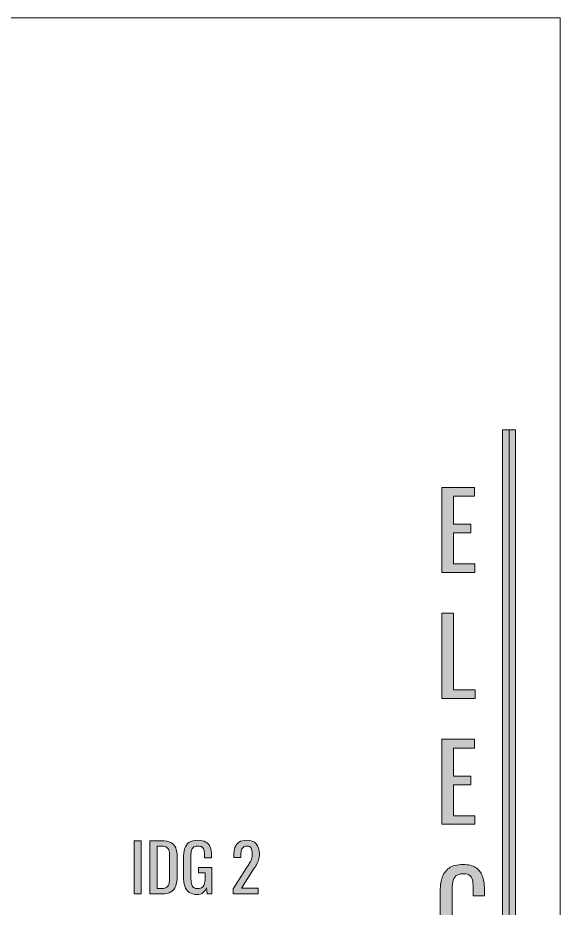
# Model space of a CAD drawing. Header units: inches. Extents: x 290.3 to 322.7, y 391.4 to 401.6.
# Drawn here: x 318.61 to 322.75, y 394.82 to 401.6 of the extents above; entities that cross this region are included whole.
import ezdxf

# ---------------------------------------------------------------- set-up
doc = ezdxf.new("R2010")
doc.units = ezdxf.units.IN
doc.header["$MEASUREMENT"] = 0
for name, color, linetype in [('Elec_Holes v6_0', 7, 'Continuous'), ('LINES', 7, 'Continuous'), ('TEXT', 7, 'Continuous')]:
    doc.layers.add(name, color=color, linetype=linetype)

# ---------------------------------------------------------------- blocks, each defined once
blk = doc.blocks.new('block 61')
at = {"layer": 'Elec_Holes v6_0', "lineweight": 0}
blk.add_lwpolyline([(322.75, 401.6), (322.75, 391.4)], dxfattribs=at)
blk = doc.blocks.new('block 63')
at = {"layer": 'Elec_Holes v6_0', "lineweight": 0}
blk.add_lwpolyline([(290.25, 401.6), (322.75, 401.6)], dxfattribs=at)
blk = doc.blocks.new('block 257')
at = {"layer": 'LINES'}
h = blk.add_hatch(color=7, dxfattribs=at)
h.dxf.hatch_style = 2
h.paths.add_polyline_path([(322.4102, 394.3037), (322.3105, 394.3037), (322.3105, 398.4614), (322.4102, 398.4614)])
at = {"layer": 'LINES', "lineweight": 0}
for points in [[(322.4102, 394.3037), (322.3105, 394.3037), (322.3105, 398.4614), (322.4102, 398.4614), (322.4102, 394.3037)], [(322.36, 398.4616), (322.36, 394.3037)]]:
    blk.add_lwpolyline(points, dxfattribs=at)
blk = doc.blocks.new('block 274')
at = {"layer": 'TEXT'}
h = blk.add_hatch(color=7, dxfattribs=at)
h.dxf.hatch_style = 2
h.paths.add_polyline_path([(319.501, 394.9238), (319.501, 395.3291), (319.5557, 395.3291), (319.5557, 394.9238)])
h = blk.add_hatch(color=7, dxfattribs=at)
h.dxf.hatch_style = 2
edge = h.paths.add_edge_path()
edge.add_spline(control_points=[(319.6221, 394.9238), (319.6221, 394.9238), (319.6221, 395.3291), (319.6221, 395.3291), (319.6221, 395.3291), (319.71, 395.3291), (319.71, 395.3291), (319.7393, 395.3291), (319.7637, 395.3242), (319.7812, 395.3154), (319.7979, 395.3057), (319.8105, 395.292), (319.8184, 395.2744), (319.8262, 395.2559), (319.8291, 395.2324), (319.8291, 395.2061), (319.8291, 395.2061), (319.8291, 395.0566), (319.8291, 395.0566), (319.8291, 395.0283), (319.8262, 395.0039), (319.8184, 394.9844), (319.8105, 394.9648), (319.7988, 394.9492), (319.7822, 394.9395), (319.7646, 394.9287), (319.7422, 394.9238), (319.7139, 394.9238), (319.7139, 394.9238), (319.6221, 394.9238), (319.6221, 394.9238)], knot_values=[0, 0, 0, 0, 1, 1, 1, 2, 2, 2, 3, 3, 3, 4, 4, 4, 5, 5, 5, 6, 6, 6, 7, 7, 7, 8, 8, 8, 9, 9, 9, 10, 10, 10, 10], degree=3, periodic=0)
edge = h.paths.add_edge_path()
edge.add_spline(control_points=[(319.6777, 394.9648), (319.6777, 394.9648), (319.71, 394.9648), (319.71, 394.9648), (319.7305, 394.9648), (319.7451, 394.9688), (319.7539, 394.9766), (319.7627, 394.9844), (319.7676, 394.9961), (319.7695, 395.0117), (319.7715, 395.0273), (319.7725, 395.0449), (319.7725, 395.0674), (319.7725, 395.0674), (319.7725, 395.1982), (319.7725, 395.1982), (319.7725, 395.2197), (319.7715, 395.2363), (319.7686, 395.25), (319.7656, 395.2627), (319.7598, 395.2725), (319.751, 395.2783), (319.7422, 395.2842), (319.7275, 395.2871), (319.709, 395.2871), (319.709, 395.2871), (319.6777, 395.2871), (319.6777, 395.2871), (319.6777, 395.2871), (319.6777, 394.9648), (319.6777, 394.9648)], knot_values=[0, 0, 0, 0, 1, 1, 1, 2, 2, 2, 3, 3, 3, 4, 4, 4, 5, 5, 5, 6, 6, 6, 7, 7, 7, 8, 8, 8, 9, 9, 9, 10, 10, 10, 10], degree=3, periodic=0)
h = blk.add_hatch(color=7, dxfattribs=at)
h.dxf.hatch_style = 2
edge = h.paths.add_edge_path()
edge.add_spline(control_points=[(319.9814, 394.9189), (319.9561, 394.9189), (319.9365, 394.9248), (319.9209, 394.9355), (319.9062, 394.9463), (319.8945, 394.9619), (319.8877, 394.9824), (319.8809, 395.0029), (319.8779, 395.0283), (319.8779, 395.0566), (319.8779, 395.0566), (319.8779, 395.1924), (319.8779, 395.1924), (319.8779, 395.2227), (319.8809, 395.2471), (319.8867, 395.2686), (319.8936, 395.2891), (319.9043, 395.3047), (319.9199, 395.3164), (319.9355, 395.3271), (319.958, 395.333), (319.9863, 395.333), (320.0117, 395.333), (320.0322, 395.3281), (320.0479, 395.3193), (320.0635, 395.3115), (320.0742, 395.2979), (320.0811, 395.2812), (320.0879, 395.2637), (320.0918, 395.2412), (320.0918, 395.2148), (320.0918, 395.2148), (320.0918, 395.1992), (320.0918, 395.1992), (320.0918, 395.1992), (320.0391, 395.1992), (320.0391, 395.1992), (320.0391, 395.1992), (320.0391, 395.2119), (320.0391, 395.2119), (320.0391, 395.2295), (320.0371, 395.2441), (320.0352, 395.2549), (320.0332, 395.2666), (320.0283, 395.2744), (320.0215, 395.2803), (320.0137, 395.2861), (320.0029, 395.2881), (319.9873, 395.2881), (319.9707, 395.2881), (319.959, 395.2852), (319.9512, 395.2773), (319.9434, 395.2695), (319.9385, 395.2588), (319.9365, 395.2461), (319.9355, 395.2324), (319.9346, 395.2178), (319.9346, 395.2012), (319.9346, 395.2012), (319.9346, 395.0508), (319.9346, 395.0508), (319.9346, 395.0312), (319.9355, 395.0156), (319.9385, 395.0029), (319.9414, 394.9893), (319.9463, 394.9795), (319.9551, 394.9736), (319.9629, 394.9668), (319.9736, 394.9639), (319.9883, 394.9639), (320.0039, 394.9639), (320.0146, 394.9678), (320.0225, 394.9746), (320.0303, 394.9814), (320.0361, 394.9922), (320.0391, 395.0059), (320.042, 395.0195), (320.0439, 395.0361), (320.0439, 395.0566), (320.0439, 395.0566), (320.0439, 395.085), (320.0439, 395.085), (320.0439, 395.085), (319.9922, 395.085), (319.9922, 395.085), (319.9922, 395.085), (319.9922, 395.125), (319.9922, 395.125), (319.9922, 395.125), (320.0947, 395.125), (320.0947, 395.125), (320.0947, 395.125), (320.0947, 394.9238), (320.0947, 394.9238), (320.0947, 394.9238), (320.0596, 394.9238), (320.0596, 394.9238), (320.0596, 394.9238), (320.0537, 394.9707), (320.0537, 394.9707), (320.0488, 394.9561), (320.04, 394.9434), (320.0283, 394.9336), (320.0176, 394.9238), (320.002, 394.9189), (319.9814, 394.9189)], knot_values=[0, 0, 0, 0, 1, 1, 1, 2, 2, 2, 3, 3, 3, 4, 4, 4, 5, 5, 5, 6, 6, 6, 7, 7, 7, 8, 8, 8, 9, 9, 9, 10, 10, 10, 11, 11, 11, 12, 12, 12, 13, 13, 13, 14, 14, 14, 15, 15, 15, 16, 16, 16, 17, 17, 17, 18, 18, 18, 19, 19, 19, 20, 20, 20, 21, 21, 21, 22, 22, 22, 23, 23, 23, 24, 24, 24, 25, 25, 25, 26, 26, 26, 27, 27, 27, 28, 28, 28, 29, 29, 29, 30, 30, 30, 31, 31, 31, 32, 32, 32, 33, 33, 33, 34, 34, 34, 35, 35, 35, 35], degree=3, periodic=0)
h = blk.add_hatch(color=7, dxfattribs=at)
h.dxf.hatch_style = 2
edge = h.paths.add_edge_path()
edge.add_spline(control_points=[(320.2559, 394.9238), (320.2559, 394.9238), (320.2559, 394.9619), (320.2559, 394.9619), (320.2559, 394.9619), (320.3594, 395.123), (320.3594, 395.123), (320.3672, 395.1348), (320.374, 395.1455), (320.3799, 395.1562), (320.3867, 395.166), (320.3926, 395.1777), (320.3965, 395.1885), (320.4004, 395.2002), (320.4023, 395.2139), (320.4023, 395.2285), (320.4023, 395.2471), (320.3994, 395.2617), (320.3936, 395.2725), (320.3877, 395.2832), (320.377, 395.2881), (320.3623, 395.2881), (320.3496, 395.2881), (320.3398, 395.2852), (320.333, 395.2783), (320.3252, 395.2715), (320.3203, 395.2617), (320.3184, 395.251), (320.3154, 395.2393), (320.3145, 395.2275), (320.3145, 395.2139), (320.3145, 395.2139), (320.3145, 395.2002), (320.3145, 395.2002), (320.3145, 395.2002), (320.2607, 395.2002), (320.2607, 395.2002), (320.2607, 395.2002), (320.2607, 395.2148), (320.2607, 395.2148), (320.2607, 395.2393), (320.2637, 395.2598), (320.2705, 395.2773), (320.2764, 395.2949), (320.2871, 395.3086), (320.3018, 395.3184), (320.3164, 395.3281), (320.3359, 395.333), (320.3594, 395.333), (320.3926, 395.333), (320.417, 395.3232), (320.4326, 395.3047), (320.4482, 395.2861), (320.457, 395.2607), (320.457, 395.2285), (320.457, 395.2109), (320.4541, 395.1953), (320.4502, 395.1826), (320.4463, 395.1699), (320.4404, 395.1572), (320.4346, 395.1465), (320.4277, 395.1348), (320.4199, 395.123), (320.4121, 395.1113), (320.4121, 395.1113), (320.3193, 394.9688), (320.3193, 394.9688), (320.3193, 394.9688), (320.4473, 394.9688), (320.4473, 394.9688), (320.4473, 394.9688), (320.4473, 394.9238), (320.4473, 394.9238), (320.4473, 394.9238), (320.2559, 394.9238), (320.2559, 394.9238)], knot_values=[0, 0, 0, 0, 1, 1, 1, 2, 2, 2, 3, 3, 3, 4, 4, 4, 5, 5, 5, 6, 6, 6, 7, 7, 7, 8, 8, 8, 9, 9, 9, 10, 10, 10, 11, 11, 11, 12, 12, 12, 13, 13, 13, 14, 14, 14, 15, 15, 15, 16, 16, 16, 17, 17, 17, 18, 18, 18, 19, 19, 19, 20, 20, 20, 21, 21, 21, 22, 22, 22, 23, 23, 23, 24, 24, 24, 25, 25, 25, 25], degree=3, periodic=0)
at = {"layer": 'TEXT', "lineweight": 0}
blk.add_lwpolyline([(319.501, 394.9238), (319.501, 395.3291), (319.5557, 395.3291), (319.5557, 394.9238), (319.501, 394.9238)], dxfattribs=at)
for points, knots in [([(319.6221, 394.9238), (319.6221, 394.9238), (319.6221, 395.3291), (319.6221, 395.3291), (319.6221, 395.3291), (319.71, 395.3291), (319.71, 395.3291), (319.7393, 395.3291), (319.7637, 395.3242), (319.7812, 395.3154), (319.7979, 395.3057), (319.8105, 395.292), (319.8184, 395.2744), (319.8262, 395.2559), (319.8291, 395.2324), (319.8291, 395.2061), (319.8291, 395.2061), (319.8291, 395.0566), (319.8291, 395.0566), (319.8291, 395.0283), (319.8262, 395.0039), (319.8184, 394.9844), (319.8105, 394.9648), (319.7988, 394.9492), (319.7822, 394.9395), (319.7646, 394.9287), (319.7422, 394.9238), (319.7139, 394.9238), (319.7139, 394.9238), (319.6221, 394.9238), (319.6221, 394.9238)], [0, 0, 0, 0, 1, 1, 1, 2, 2, 2, 3, 3, 3, 4, 4, 4, 5, 5, 5, 6, 6, 6, 7, 7, 7, 8, 8, 8, 9, 9, 9, 10, 10, 10, 10]), ([(319.9814, 394.9189), (319.9561, 394.9189), (319.9365, 394.9248), (319.9209, 394.9355), (319.9062, 394.9463), (319.8945, 394.9619), (319.8877, 394.9824), (319.8809, 395.0029), (319.8779, 395.0283), (319.8779, 395.0566), (319.8779, 395.0566), (319.8779, 395.1924), (319.8779, 395.1924), (319.8779, 395.2227), (319.8809, 395.2471), (319.8867, 395.2686), (319.8936, 395.2891), (319.9043, 395.3047), (319.9199, 395.3164), (319.9355, 395.3271), (319.958, 395.333), (319.9863, 395.333), (320.0117, 395.333), (320.0322, 395.3281), (320.0479, 395.3193), (320.0635, 395.3115), (320.0742, 395.2979), (320.0811, 395.2812), (320.0879, 395.2637), (320.0918, 395.2412), (320.0918, 395.2148), (320.0918, 395.2148), (320.0918, 395.1992), (320.0918, 395.1992), (320.0918, 395.1992), (320.0391, 395.1992), (320.0391, 395.1992), (320.0391, 395.1992), (320.0391, 395.2119), (320.0391, 395.2119), (320.0391, 395.2295), (320.0371, 395.2441), (320.0352, 395.2549), (320.0332, 395.2666), (320.0283, 395.2744), (320.0215, 395.2803), (320.0137, 395.2861), (320.0029, 395.2881), (319.9873, 395.2881), (319.9707, 395.2881), (319.959, 395.2852), (319.9512, 395.2773), (319.9434, 395.2695), (319.9385, 395.2588), (319.9365, 395.2461), (319.9355, 395.2324), (319.9346, 395.2178), (319.9346, 395.2012), (319.9346, 395.2012), (319.9346, 395.0508), (319.9346, 395.0508), (319.9346, 395.0312), (319.9355, 395.0156), (319.9385, 395.0029), (319.9414, 394.9893), (319.9463, 394.9795), (319.9551, 394.9736), (319.9629, 394.9668), (319.9736, 394.9639), (319.9883, 394.9639), (320.0039, 394.9639), (320.0146, 394.9678), (320.0225, 394.9746), (320.0303, 394.9814), (320.0361, 394.9922), (320.0391, 395.0059), (320.042, 395.0195), (320.0439, 395.0361), (320.0439, 395.0566), (320.0439, 395.0566), (320.0439, 395.085), (320.0439, 395.085), (320.0439, 395.085), (319.9922, 395.085), (319.9922, 395.085), (319.9922, 395.085), (319.9922, 395.125), (319.9922, 395.125), (319.9922, 395.125), (320.0947, 395.125), (320.0947, 395.125), (320.0947, 395.125), (320.0947, 394.9238), (320.0947, 394.9238), (320.0947, 394.9238), (320.0596, 394.9238), (320.0596, 394.9238), (320.0596, 394.9238), (320.0537, 394.9707), (320.0537, 394.9707), (320.0488, 394.9561), (320.04, 394.9434), (320.0283, 394.9336), (320.0176, 394.9238), (320.002, 394.9189), (319.9814, 394.9189)], [0, 0, 0, 0, 1, 1, 1, 2, 2, 2, 3, 3, 3, 4, 4, 4, 5, 5, 5, 6, 6, 6, 7, 7, 7, 8, 8, 8, 9, 9, 9, 10, 10, 10, 11, 11, 11, 12, 12, 12, 13, 13, 13, 14, 14, 14, 15, 15, 15, 16, 16, 16, 17, 17, 17, 18, 18, 18, 19, 19, 19, 20, 20, 20, 21, 21, 21, 22, 22, 22, 23, 23, 23, 24, 24, 24, 25, 25, 25, 26, 26, 26, 27, 27, 27, 28, 28, 28, 29, 29, 29, 30, 30, 30, 31, 31, 31, 32, 32, 32, 33, 33, 33, 34, 34, 34, 35, 35, 35, 35]), ([(320.2559, 394.9238), (320.2559, 394.9238), (320.2559, 394.9619), (320.2559, 394.9619), (320.2559, 394.9619), (320.3594, 395.123), (320.3594, 395.123), (320.3672, 395.1348), (320.374, 395.1455), (320.3799, 395.1562), (320.3867, 395.166), (320.3926, 395.1777), (320.3965, 395.1885), (320.4004, 395.2002), (320.4023, 395.2139), (320.4023, 395.2285), (320.4023, 395.2471), (320.3994, 395.2617), (320.3936, 395.2725), (320.3877, 395.2832), (320.377, 395.2881), (320.3623, 395.2881), (320.3496, 395.2881), (320.3398, 395.2852), (320.333, 395.2783), (320.3252, 395.2715), (320.3203, 395.2617), (320.3184, 395.251), (320.3154, 395.2393), (320.3145, 395.2275), (320.3145, 395.2139), (320.3145, 395.2139), (320.3145, 395.2002), (320.3145, 395.2002), (320.3145, 395.2002), (320.2607, 395.2002), (320.2607, 395.2002), (320.2607, 395.2002), (320.2607, 395.2148), (320.2607, 395.2148), (320.2607, 395.2393), (320.2637, 395.2598), (320.2705, 395.2773), (320.2764, 395.2949), (320.2871, 395.3086), (320.3018, 395.3184), (320.3164, 395.3281), (320.3359, 395.333), (320.3594, 395.333), (320.3926, 395.333), (320.417, 395.3232), (320.4326, 395.3047), (320.4482, 395.2861), (320.457, 395.2607), (320.457, 395.2285), (320.457, 395.2109), (320.4541, 395.1953), (320.4502, 395.1826), (320.4463, 395.1699), (320.4404, 395.1572), (320.4346, 395.1465), (320.4277, 395.1348), (320.4199, 395.123), (320.4121, 395.1113), (320.4121, 395.1113), (320.3193, 394.9688), (320.3193, 394.9688), (320.3193, 394.9688), (320.4473, 394.9688), (320.4473, 394.9688), (320.4473, 394.9688), (320.4473, 394.9238), (320.4473, 394.9238), (320.4473, 394.9238), (320.2559, 394.9238), (320.2559, 394.9238)], [0, 0, 0, 0, 1, 1, 1, 2, 2, 2, 3, 3, 3, 4, 4, 4, 5, 5, 5, 6, 6, 6, 7, 7, 7, 8, 8, 8, 9, 9, 9, 10, 10, 10, 11, 11, 11, 12, 12, 12, 13, 13, 13, 14, 14, 14, 15, 15, 15, 16, 16, 16, 17, 17, 17, 18, 18, 18, 19, 19, 19, 20, 20, 20, 21, 21, 21, 22, 22, 22, 23, 23, 23, 24, 24, 24, 25, 25, 25, 25]), ([(319.6777, 394.9648), (319.6777, 394.9648), (319.71, 394.9648), (319.71, 394.9648), (319.7305, 394.9648), (319.7451, 394.9688), (319.7539, 394.9766), (319.7627, 394.9844), (319.7676, 394.9961), (319.7695, 395.0117), (319.7715, 395.0273), (319.7725, 395.0449), (319.7725, 395.0674), (319.7725, 395.0674), (319.7725, 395.1982), (319.7725, 395.1982), (319.7725, 395.2197), (319.7715, 395.2363), (319.7686, 395.25), (319.7656, 395.2627), (319.7598, 395.2725), (319.751, 395.2783), (319.7422, 395.2842), (319.7275, 395.2871), (319.709, 395.2871), (319.709, 395.2871), (319.6777, 395.2871), (319.6777, 395.2871), (319.6777, 395.2871), (319.6777, 394.9648), (319.6777, 394.9648)], [0, 0, 0, 0, 1, 1, 1, 2, 2, 2, 3, 3, 3, 4, 4, 4, 5, 5, 5, 6, 6, 6, 7, 7, 7, 8, 8, 8, 9, 9, 9, 10, 10, 10, 10])]:
    blk.add_open_spline(points, degree=3, knots=knots, dxfattribs=at)
blk = doc.blocks.new('block 279')
at = {"layer": 'TEXT'}
h = blk.add_hatch(color=7, dxfattribs=at)
h.dxf.hatch_style = 2
h.paths.add_polyline_path([(321.8467, 397.374), (321.8467, 398.022), (322.0977, 398.022), (322.0977, 397.9546), (321.9365, 397.9546), (321.9365, 397.7402), (322.0674, 397.7402), (322.0674, 397.6763), (321.9365, 397.6763), (321.9365, 397.439), (322.0996, 397.439), (322.0996, 397.374)])
h = blk.add_hatch(color=7, dxfattribs=at)
h.dxf.hatch_style = 2
h.paths.add_polyline_path([(321.8467, 396.4141), (321.8467, 397.062), (321.9365, 397.062), (321.9365, 396.479), (322.1025, 396.479), (322.1025, 396.4141)])
h = blk.add_hatch(color=7, dxfattribs=at)
h.dxf.hatch_style = 2
h.paths.add_polyline_path([(321.8467, 395.4541), (321.8467, 396.1021), (322.0977, 396.1021), (322.0977, 396.0347), (321.9365, 396.0347), (321.9365, 395.8203), (322.0674, 395.8203), (322.0674, 395.7559), (321.9365, 395.7559), (321.9365, 395.5186), (322.0996, 395.5186), (322.0996, 395.4541)])
h = blk.add_hatch(color=7, dxfattribs=at)
h.dxf.hatch_style = 2
edge = h.paths.add_edge_path()
edge.add_spline(control_points=[(322.0088, 394.4863), (321.9629, 394.4863), (321.9277, 394.4961), (321.9023, 394.5156), (321.877, 394.5352), (321.8594, 394.5605), (321.8496, 394.5928), (321.8398, 394.626), (321.835, 394.6621), (321.835, 394.7021), (321.835, 394.7021), (321.835, 394.9307), (321.835, 394.9307), (321.835, 394.9746), (321.8398, 395.0127), (321.8496, 395.0449), (321.8594, 395.0771), (321.877, 395.1025), (321.9023, 395.1211), (321.9277, 395.1387), (321.9629, 395.1475), (322.0088, 395.1475), (322.0498, 395.1475), (322.082, 395.1396), (322.1055, 395.125), (322.1289, 395.1104), (322.1465, 395.0889), (322.1562, 395.0615), (322.167, 395.0332), (322.1719, 395), (322.1719, 394.9609), (322.1719, 394.9609), (322.1719, 394.9102), (322.1719, 394.9102), (322.1719, 394.9102), (322.0869, 394.9102), (322.0869, 394.9102), (322.0869, 394.9102), (322.0869, 394.9551), (322.0869, 394.9551), (322.0869, 394.9795), (322.085, 395.001), (322.083, 395.0195), (322.0801, 395.0371), (322.0742, 395.0518), (322.0635, 395.0615), (322.0527, 395.0723), (322.0352, 395.0771), (322.0098, 395.0771), (321.9844, 395.0771), (321.9658, 395.0713), (321.9541, 395.0605), (321.9424, 395.0498), (321.9346, 395.0342), (321.9307, 395.0146), (321.9277, 394.9941), (321.9258, 394.9707), (321.9258, 394.9443), (321.9258, 394.9443), (321.9258, 394.6875), (321.9258, 394.6875), (321.9258, 394.6553), (321.9287, 394.6289), (321.9336, 394.6104), (321.9395, 394.5918), (321.9482, 394.5781), (321.96, 394.5703), (321.9727, 394.5615), (321.9893, 394.5576), (322.0098, 394.5576), (322.0342, 394.5576), (322.0518, 394.5635), (322.0625, 394.5742), (322.0732, 394.585), (322.0801, 394.6006), (322.083, 394.6191), (322.085, 394.6387), (322.0869, 394.6611), (322.0869, 394.6865), (322.0869, 394.6865), (322.0869, 394.7344), (322.0869, 394.7344), (322.0869, 394.7344), (322.1719, 394.7344), (322.1719, 394.7344), (322.1719, 394.7344), (322.1719, 394.6865), (322.1719, 394.6865), (322.1719, 394.6475), (322.167, 394.6123), (322.1582, 394.582), (322.1484, 394.5518), (322.1318, 394.5283), (322.1084, 394.5117), (322.085, 394.4951), (322.0518, 394.4863), (322.0088, 394.4863)], knot_values=[0, 0, 0, 0, 1, 1, 1, 2, 2, 2, 3, 3, 3, 4, 4, 4, 5, 5, 5, 6, 6, 6, 7, 7, 7, 8, 8, 8, 9, 9, 9, 10, 10, 10, 11, 11, 11, 12, 12, 12, 13, 13, 13, 14, 14, 14, 15, 15, 15, 16, 16, 16, 17, 17, 17, 18, 18, 18, 19, 19, 19, 20, 20, 20, 21, 21, 21, 22, 22, 22, 23, 23, 23, 24, 24, 24, 25, 25, 25, 26, 26, 26, 27, 27, 27, 28, 28, 28, 29, 29, 29, 30, 30, 30, 31, 31, 31, 32, 32, 32, 32], degree=3, periodic=0)
at = {"layer": 'TEXT', "lineweight": 0}
for points in [[(321.8467, 397.374), (321.8467, 398.022), (322.0977, 398.022), (322.0977, 397.9546), (321.9365, 397.9546), (321.9365, 397.7402), (322.0674, 397.7402), (322.0674, 397.6763), (321.9365, 397.6763), (321.9365, 397.439), (322.0996, 397.439), (322.0996, 397.374), (321.8467, 397.374)], [(321.8467, 396.4141), (321.8467, 397.062), (321.9365, 397.062), (321.9365, 396.479), (322.1025, 396.479), (322.1025, 396.4141), (321.8467, 396.4141)], [(321.8467, 395.4541), (321.8467, 396.1021), (322.0977, 396.1021), (322.0977, 396.0347), (321.9365, 396.0347), (321.9365, 395.8203), (322.0674, 395.8203), (322.0674, 395.7559), (321.9365, 395.7559), (321.9365, 395.5186), (322.0996, 395.5186), (322.0996, 395.4541), (321.8467, 395.4541)]]:
    blk.add_lwpolyline(points, dxfattribs=at)
blk.add_open_spline([(322.0088, 394.4863), (321.9629, 394.4863), (321.9277, 394.4961), (321.9023, 394.5156), (321.877, 394.5352), (321.8594, 394.5605), (321.8496, 394.5928), (321.8398, 394.626), (321.835, 394.6621), (321.835, 394.7021), (321.835, 394.7021), (321.835, 394.9307), (321.835, 394.9307), (321.835, 394.9746), (321.8398, 395.0127), (321.8496, 395.0449), (321.8594, 395.0771), (321.877, 395.1025), (321.9023, 395.1211), (321.9277, 395.1387), (321.9629, 395.1475), (322.0088, 395.1475), (322.0498, 395.1475), (322.082, 395.1396), (322.1055, 395.125), (322.1289, 395.1104), (322.1465, 395.0889), (322.1562, 395.0615), (322.167, 395.0332), (322.1719, 395), (322.1719, 394.9609), (322.1719, 394.9609), (322.1719, 394.9102), (322.1719, 394.9102), (322.1719, 394.9102), (322.0869, 394.9102), (322.0869, 394.9102), (322.0869, 394.9102), (322.0869, 394.9551), (322.0869, 394.9551), (322.0869, 394.9795), (322.085, 395.001), (322.083, 395.0195), (322.0801, 395.0371), (322.0742, 395.0518), (322.0635, 395.0615), (322.0527, 395.0723), (322.0352, 395.0771), (322.0098, 395.0771), (321.9844, 395.0771), (321.9658, 395.0713), (321.9541, 395.0605), (321.9424, 395.0498), (321.9346, 395.0342), (321.9307, 395.0146), (321.9277, 394.9941), (321.9258, 394.9707), (321.9258, 394.9443), (321.9258, 394.9443), (321.9258, 394.6875), (321.9258, 394.6875), (321.9258, 394.6553), (321.9287, 394.6289), (321.9336, 394.6104), (321.9395, 394.5918), (321.9482, 394.5781), (321.96, 394.5703), (321.9727, 394.5615), (321.9893, 394.5576), (322.0098, 394.5576), (322.0342, 394.5576), (322.0518, 394.5635), (322.0625, 394.5742), (322.0732, 394.585), (322.0801, 394.6006), (322.083, 394.6191), (322.085, 394.6387), (322.0869, 394.6611), (322.0869, 394.6865), (322.0869, 394.6865), (322.0869, 394.7344), (322.0869, 394.7344), (322.0869, 394.7344), (322.1719, 394.7344), (322.1719, 394.7344), (322.1719, 394.7344), (322.1719, 394.6865), (322.1719, 394.6865), (322.1719, 394.6475), (322.167, 394.6123), (322.1582, 394.582), (322.1484, 394.5518), (322.1318, 394.5283), (322.1084, 394.5117), (322.085, 394.4951), (322.0518, 394.4863), (322.0088, 394.4863)], degree=3, knots=[0, 0, 0, 0, 1, 1, 1, 2, 2, 2, 3, 3, 3, 4, 4, 4, 5, 5, 5, 6, 6, 6, 7, 7, 7, 8, 8, 8, 9, 9, 9, 10, 10, 10, 11, 11, 11, 12, 12, 12, 13, 13, 13, 14, 14, 14, 15, 15, 15, 16, 16, 16, 17, 17, 17, 18, 18, 18, 19, 19, 19, 20, 20, 20, 21, 21, 21, 22, 22, 22, 23, 23, 23, 24, 24, 24, 25, 25, 25, 26, 26, 26, 27, 27, 27, 28, 28, 28, 29, 29, 29, 30, 30, 30, 31, 31, 31, 32, 32, 32, 32], dxfattribs=at)

msp = doc.modelspace()

# ---------------------------------------------------------------- block references
at = {"layer": 'Elec_Holes v6_0'}
for name in ['block 63', 'block 61']:
    msp.add_blockref(name, (0, 0), dxfattribs=at)
at = {"layer": 'LINES'}
msp.add_blockref('block 257', (0, 0), dxfattribs=at)
at = {"layer": 'TEXT'}
for name in ['block 279', 'block 274']:
    msp.add_blockref(name, (0, 0), dxfattribs=at)

doc.saveas('drawing.dxf')
